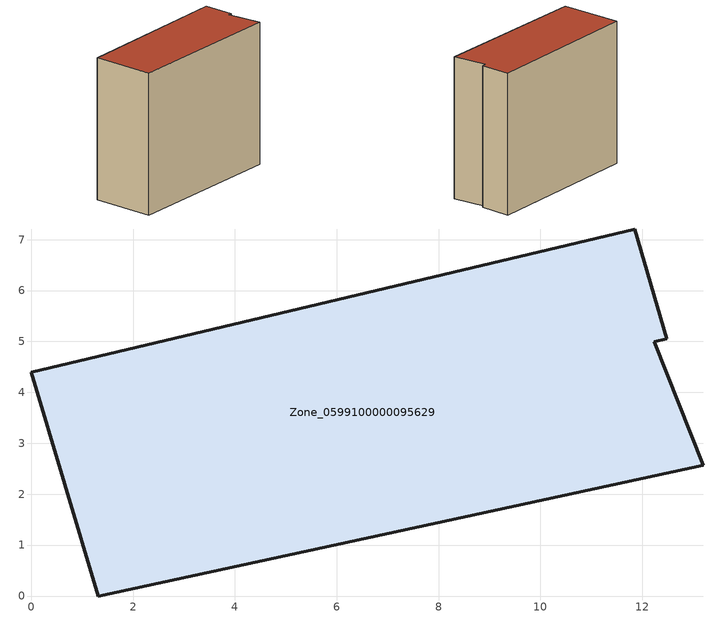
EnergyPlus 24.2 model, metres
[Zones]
Zone_0599100000095629
 floor ground (C_G): 12.48,5.05 12.23,4.99 13.2,2.57 1.32,0 0,4.4 11.85,7.21 z2.31
 wall outside (C_F): 12.48,5.05 11.85,7.21 0,4.4 1.32,0 13.2,2.57 12.23,4.99 12.48,5.05 z2.31:13.46
 roof outside (C_R): 12.23,4.99 12.48,5.05 11.85,7.21 0,4.4 1.32,0 13.2,2.57 z13.46
[BUILDING]
Pand.0599100000095629: North Axis=0; Terrain=City; Loads Convergence Tolerance Value=0.04; Temperature Convergence Tolerance Value=0.4; Solar Distribution=FullExterior; Maximum Number of Warmup Days=25; Minimum Number of Warmup Days=1
[Site:Location]
Rotterdam.The.Hague.AP_ZH_NLD Design_Conditions: Latitude=51.96; Longitude=4.45; Time Zone=1; Elevation=-4.5
[SITE:GROUNDTEMPERATURE:BUILDINGSURFACE]
18, 18, 18, 18, 18, 18, 18, 18, 18, 18, 18, 18
[MATERIAL] Thermal Absorptance=0.9; Solar Absorptance=0.7; Visible Absorptance=0.7
Name | Roughness | Thickness | Conductivity | Density | Specific Heat
G.TI.1946 | MediumSmooth | 0.15 | 1 | 540 | 1210
F.TI.1946 | Rough | 0.3 | 0.857143 | 1920 | 840
R.TI.1946 | MediumRough | 0.2 | 0.1 | 1500 | 1000
[CONSTRUCTION]
C_G: G.TI.1946
C_F: F.TI.1946
C_R: R.TI.1946
[ZONE]
Zone_0599100000095629: Type=1; Multiplier=1; Ceiling Height=Autocalculate; Volume=Autocalculate; Floor Area=autocalculate; Part of Total Floor Area=Yes
[ZONEINFILTRATION:DESIGNFLOWRATE]
Infil_Zone_0599100000095629: Zone or ZoneList or Space or SpaceList=Zone_0599100000095629; Schedule=AlwaysOn; Design Flow Rate Calculation Method=Flow/Area; Flow Rate per Floor Area=0.003; Constant Term Coefficient=1; Temperature Term Coefficient=0; Velocity Term Coefficient=0; Velocity Squared Term Coefficient=0
[HVACTEMPLATE:ZONE:IDEALLOADSAIRSYSTEM]
Zone_0599100000095629: Maximum Heating Supply Air Temperature=50; Minimum Cooling Supply Air Temperature=13; Maximum Heating Supply Air Humidity Ratio=0.0156; Minimum Cooling Supply Air Humidity Ratio=0.0077; Heating Limit=NoLimit; Cooling Limit=NoLimit; Dehumidification Control Type=ConstantSensibleHeatRatio; Cooling Sensible Heat Ratio=0.7; Dehumidification Setpoint=60; Humidification Control Type=None; Humidification Setpoint=30; Outdoor Air Method=None; Outdoor Air Flow Rate per Person=0.00944; Outdoor Air Flow Rate per Zone Floor Area=0; Outdoor Air Flow Rate per Zone=0; Demand Controlled Ventilation Type=None; Outdoor Air Economizer Type=NoEconomizer; Heat Recovery Type=None; Sensible Heat Recovery Effectiveness=0.7; Latent Heat Recovery Effectiveness=0.65
[ZONECONTROL:THERMOSTAT]
ThermostatControl_Zone_0599100000095629: Zone or ZoneList=Zone_0599100000095629; Control Type Schedule=DualSetpointControlType; Control 1=Thermostat_Zone_0599100000095629; Temperature Difference Between Cutout And Setpoint=0
[THERMOSTATSETPOINT:DUALSETPOINT]
Thermostat_Zone_0599100000095629: Heating Setpoint Temperature Schedule=HeatingSetpoint_Zone_0599100000095629; Cooling Setpoint Temperature Schedule=CoolingSetpoint_Zone_0599100000095629
[SCHEDULE:COMPACT]
HeatingSetpoint_Zone_0599100000095629: Through: 12/31, For: AllDays, Until: 24:00, 21
CoolingSetpoint_Zone_0599100000095629: Through: 12/31, For: AllDays, Until: 24:00, 24
DualSetpointControlType: Through: 12/31, For: AllDays, Until: 24:00, 4
AlwaysOn: Through: 12/31, For: AllDays, Until: 24:00, 1
